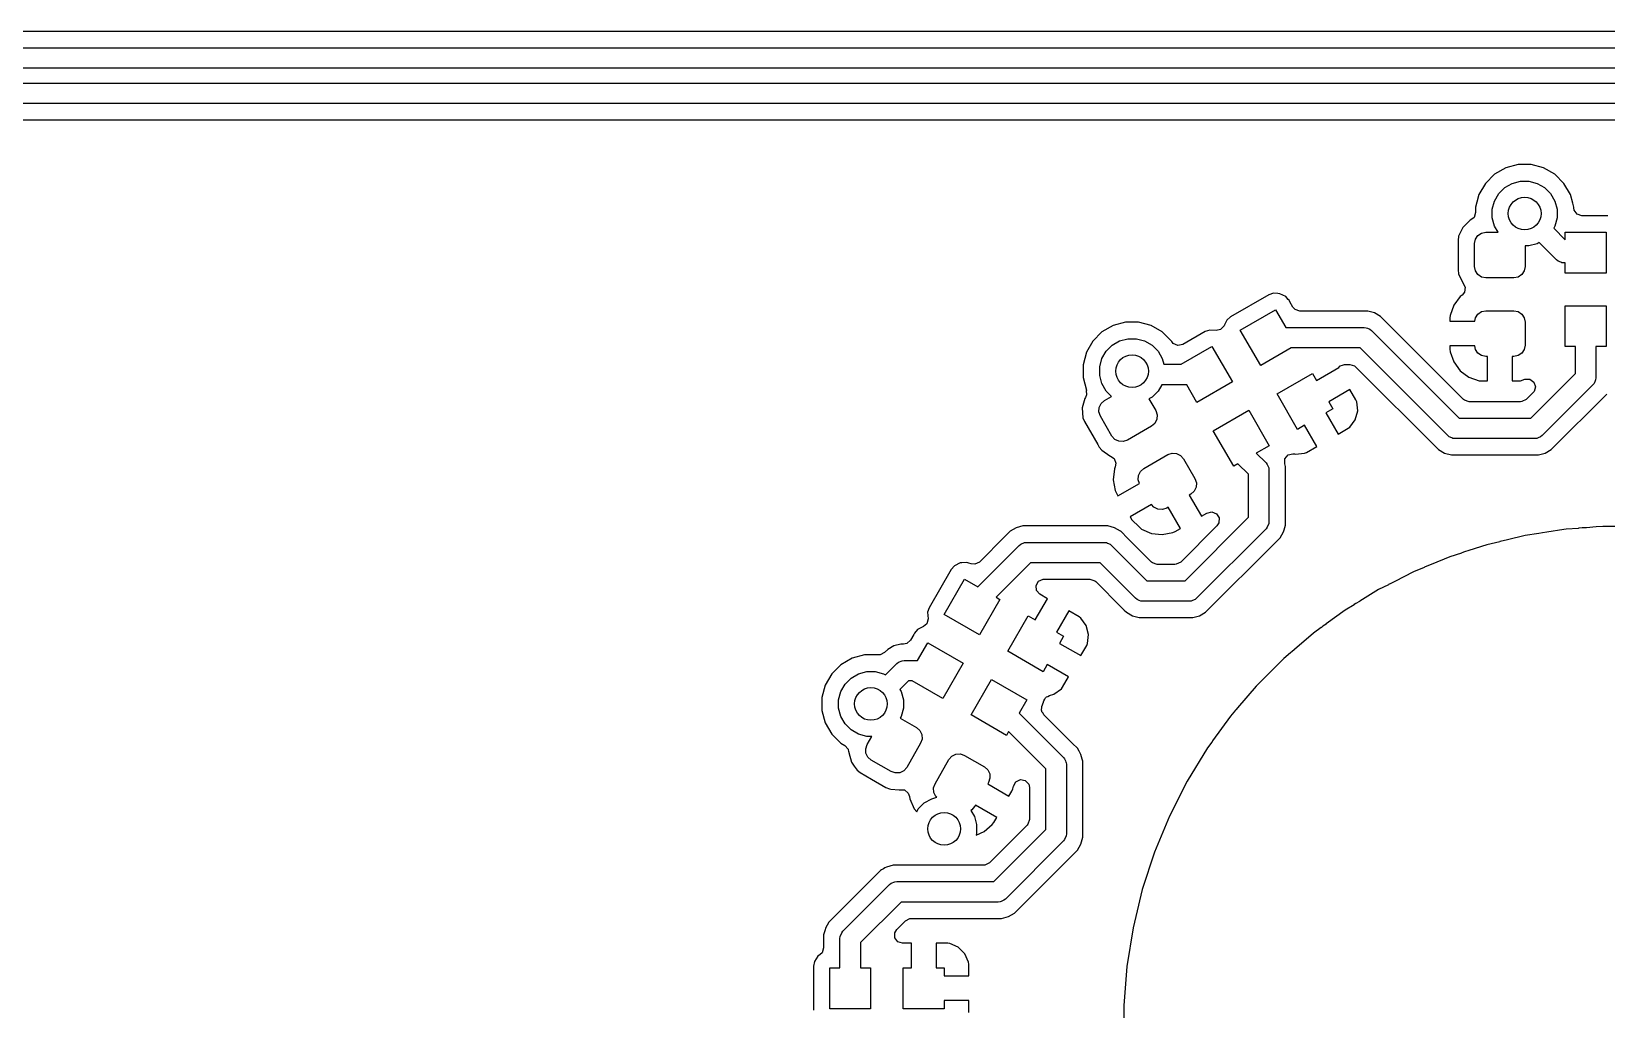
# Model space of a CAD drawing. Extents: x 0.79 to 7.64, y -5.35 to -0.98.
# Drawn here: x 6.399 to 7.158, y -2.827 to -2.356 of the extents above; entities that cross this region are included whole.
import ezdxf

# ---------------------------------------------------------------- set-up
doc = ezdxf.new("R2010")
doc.units = 0
doc.header["$MEASUREMENT"] = 0
doc.layers.add('BLACK', color=7, linetype='CONTINUOUS')

msp = doc.modelspace()

# ---------------------------------------------------------------- linework, layer by layer
at = {"layer": 'BLACK', "linetype": 'CONTINUOUS'}
for p, q in [((7.34696, -2.35608), (6.17419, -2.35608)), ((6.1624, -2.36398), (7.34528, -2.36398)), ((7.34324, -2.37382), (6.15748, -2.37382)), ((5.10513, -2.38091), (7.19685, -2.38091)), ((7.19481, -2.39075), (5.10717, -2.39075)), ((5.11206, -2.39864), (7.18993, -2.39864)), ((7.11515, -2.42013), (7.10914, -2.42174)), ((7.12137, -2.42013), (7.11515, -2.42013)), ((7.12739, -2.42174), (7.12137, -2.42013)), ((7.10375, -2.42485), (7.09934, -2.42926)), ((7.10914, -2.42174), (7.10375, -2.42485)), ((7.11224, -2.42922), (7.11621, -2.42816)), ((7.11621, -2.42816), (7.12032, -2.42816)), ((7.12032, -2.42816), (7.12429, -2.42922)), ((7.13278, -2.42485), (7.12739, -2.42174)), ((7.13718, -2.42926), (7.13278, -2.42485)), ((7.09623, -2.43465), (7.09526, -2.43826)), ((7.09934, -2.42926), (7.09623, -2.43465)), ((7.10371, -2.43775), (7.10577, -2.43418)), ((7.10577, -2.43418), (7.10867, -2.43128)), ((7.10867, -2.43128), (7.11224, -2.42922)), ((7.12429, -2.42922), (7.12785, -2.43128)), ((7.12785, -2.43128), (7.13076, -2.43418)), ((7.13076, -2.43418), (7.13281, -2.43775)), ((7.14029, -2.43465), (7.13718, -2.42926)), ((7.14141, -2.43882), (7.14029, -2.43465)), ((7.09462, -2.44332), (7.09388, -2.44561)), ((7.09526, -2.43826), (7.09462, -2.44066)), ((7.09462, -2.44066), (7.09462, -2.44332)), ((7.10265, -2.44172), (7.10371, -2.43775)), ((7.10265, -2.44583), (7.10265, -2.44172)), ((7.13281, -2.43775), (7.13388, -2.44172)), ((7.13388, -2.44172), (7.13388, -2.44583)), ((7.1419, -2.44066), (7.14141, -2.43882)), ((7.1419, -2.44096), (7.1419, -2.44066)), ((7.14209, -2.44217), (7.1419, -2.44096)), ((7.14351, -2.44412), (7.14209, -2.44217)), ((7.08846, -2.45046), (7.08646, -2.45474)), ((7.0918, -2.44712), (7.08846, -2.45046)), ((7.09237, -2.44685), (7.0918, -2.44712)), ((7.09388, -2.44561), (7.09237, -2.44685)), ((7.10371, -2.4498), (7.10265, -2.44583)), ((7.10542, -2.45276), (7.10371, -2.4498)), ((7.13281, -2.4498), (7.13224, -2.45079)), ((7.13224, -2.45079), (7.1378, -2.45635)), ((7.13388, -2.44583), (7.13281, -2.4498)), ((7.1458, -2.44486), (7.14351, -2.44412)), ((7.15826, -2.44486), (7.1458, -2.44486)), ((7.08646, -2.45474), (7.0862, -2.4567)), ((7.0862, -2.4567), (7.0862, -2.47086)), ((7.08646, -2.45474), (7.08646, -2.45474)), ((7.09409, -2.45827), (7.09451, -2.45616)), ((7.09409, -2.46929), (7.09409, -2.45827)), ((7.09451, -2.45616), (7.09571, -2.45437)), ((7.09571, -2.45437), (7.0975, -2.45318)), ((7.0975, -2.45318), (7.09961, -2.45276)), ((7.09961, -2.45276), (7.10542, -2.45276)), ((7.12429, -2.45832), (7.12032, -2.45938)), ((7.12528, -2.45775), (7.12429, -2.45832)), ((7.13361, -2.46608), (7.12528, -2.45775)), ((7.1378, -2.45635), (7.1378, -2.45276)), ((7.1378, -2.45276), (7.15748, -2.45276)), ((7.15748, -2.45276), (7.15748, -2.47244)), ((7.12032, -2.45938), (7.1185, -2.45938)), ((7.1185, -2.45938), (7.1185, -2.46929)), ((7.13435, -2.46669), (7.13361, -2.46608)), ((7.0862, -2.47086), (7.0862, -2.47086)), ((7.0862, -2.47086), (7.08646, -2.47281)), ((7.08646, -2.47281), (7.08646, -2.47281)), ((7.08646, -2.47281), (7.08846, -2.4771)), ((7.09451, -2.4714), (7.09409, -2.46929)), ((7.09571, -2.47319), (7.09451, -2.4714)), ((7.0975, -2.47438), (7.09571, -2.47319)), ((7.11689, -2.47319), (7.1151, -2.47438)), ((7.11808, -2.4714), (7.11689, -2.47319)), ((7.1185, -2.46929), (7.11808, -2.4714)), ((7.13561, -2.46721), (7.13435, -2.46669)), ((7.13435, -2.46669), (7.13435, -2.46669)), ((7.13613, -2.46743), (7.13561, -2.46721)), ((7.13709, -2.46752), (7.13613, -2.46743)), ((7.13613, -2.46743), (7.13613, -2.46743)), ((7.1378, -2.46752), (7.13709, -2.46752)), ((7.1378, -2.47244), (7.1378, -2.46752)), ((7.15748, -2.47244), (7.1378, -2.47244)), ((7.08846, -2.4771), (7.08846, -2.4771)), ((7.08846, -2.4771), (7.08846, -2.4771)), ((7.08846, -2.4771), (7.08851, -2.47716)), ((7.08851, -2.47716), (7.08856, -2.47724)), ((7.08856, -2.47724), (7.08865, -2.47738)), ((7.08865, -2.47738), (7.08863, -2.47739)), ((7.08863, -2.47739), (7.08961, -2.4793)), ((7.08961, -2.4793), (7.08923, -2.48168)), ((7.09961, -2.4748), (7.0975, -2.47438)), ((7.11299, -2.4748), (7.09961, -2.4748)), ((7.1151, -2.47438), (7.11299, -2.4748)), ((6.995, -2.48291), (6.97661, -2.49354)), ((6.99723, -2.48216), (6.995, -2.48291)), ((6.99931, -2.4823), (6.99723, -2.48216)), ((6.99723, -2.48216), (6.99723, -2.48216)), ((7.00036, -2.48237), (6.99931, -2.4823)), ((7.00318, -2.48375), (7.00036, -2.48237)), ((7.00436, -2.48511), (7.00318, -2.48375)), ((7.00472, -2.48552), (7.00436, -2.48511)), ((7.00519, -2.48632), (7.00472, -2.48552)), ((7.00663, -2.48882), (7.00519, -2.48632)), ((7.00771, -2.49003), (7.00663, -2.48882)), ((7.08412, -2.48788), (7.08239, -2.49281)), ((7.08722, -2.48368), (7.08412, -2.48788)), ((7.08807, -2.48305), (7.08722, -2.48368)), ((7.08722, -2.48368), (7.08722, -2.48368)), ((7.08923, -2.48168), (7.08807, -2.48305)), ((7.1378, -2.50787), (7.1378, -2.48819)), ((7.1378, -2.48819), (7.15748, -2.48819)), ((7.15748, -2.48819), (7.15748, -2.50787)), ((6.92602, -2.49604), (6.92001, -2.49765)), ((6.93225, -2.49604), (6.92602, -2.49604)), ((6.93826, -2.49765), (6.93225, -2.49604)), ((6.97484, -2.49508), (6.97368, -2.49743)), ((6.97661, -2.49354), (6.97484, -2.49508)), ((6.98123, -2.49998), (6.99828, -2.49014)), ((6.99828, -2.49014), (7.0032, -2.49866)), ((7.01001, -2.49077), (7.00771, -2.49003)), ((7.04267, -2.49077), (7.01001, -2.49077)), ((7.04467, -2.4913), (7.04267, -2.49077)), ((7.04267, -2.49077), (7.04267, -2.49077)), ((7.04593, -2.49164), (7.04467, -2.4913)), ((7.04885, -2.49333), (7.04593, -2.49164)), ((7.04593, -2.49164), (7.04593, -2.49164)), ((7.04885, -2.49333), (7.04885, -2.49333)), ((7.06301, -2.50748), (7.04886, -2.49333)), ((7.04886, -2.49333), (7.04885, -2.49333)), ((7.08239, -2.49281), (7.08228, -2.49398)), ((7.08228, -2.49398), (7.08228, -2.49567)), ((7.08228, -2.49567), (7.08228, -2.49567)), ((7.08228, -2.49567), (7.09417, -2.49567)), ((7.09417, -2.49567), (7.09451, -2.49395)), ((7.09451, -2.49395), (7.09571, -2.49217)), ((7.09571, -2.49217), (7.0975, -2.49097)), ((7.0975, -2.49097), (7.09961, -2.49055)), ((7.09961, -2.49055), (7.11299, -2.49055)), ((7.11299, -2.49055), (7.1151, -2.49097)), ((7.1151, -2.49097), (7.11689, -2.49217)), ((7.11689, -2.49217), (7.11808, -2.49395)), ((7.11808, -2.49395), (7.1185, -2.49606)), ((7.1185, -2.49606), (7.1185, -2.50709)), ((6.91462, -2.50077), (6.91022, -2.50517)), ((6.92001, -2.49765), (6.91462, -2.50077)), ((6.92311, -2.50514), (6.92708, -2.50407)), ((6.92708, -2.50407), (6.93119, -2.50407)), ((6.93119, -2.50407), (6.93516, -2.50514)), ((6.94365, -2.50077), (6.93826, -2.49765)), ((6.94805, -2.50517), (6.94365, -2.50077)), ((6.96432, -2.50063), (6.95353, -2.50686)), ((6.96654, -2.49988), (6.96432, -2.50063)), ((6.96969, -2.50008), (6.96654, -2.49988)), ((6.96654, -2.49988), (6.96654, -2.49988)), ((6.97176, -2.49964), (6.96969, -2.50008)), ((6.97345, -2.49792), (6.97176, -2.49964)), ((6.97368, -2.49743), (6.97345, -2.49792)), ((6.99107, -2.51703), (6.98123, -2.49998)), ((7.0032, -2.49866), (7.04099, -2.49866)), ((7.04099, -2.49866), (7.04195, -2.49876)), ((7.04195, -2.49876), (7.04195, -2.49876)), ((7.04195, -2.49876), (7.04247, -2.49897)), ((7.04247, -2.49897), (7.04372, -2.49949)), ((7.04372, -2.49949), (7.04372, -2.49949)), ((7.04372, -2.49949), (7.04447, -2.50011)), ((7.04447, -2.50011), (7.08668, -2.54232)), ((6.9071, -2.51056), (6.90549, -2.51657)), ((6.91022, -2.50517), (6.9071, -2.51056)), ((6.91458, -2.51366), (6.91664, -2.5101)), ((6.91664, -2.5101), (6.91955, -2.50719)), ((6.91955, -2.50719), (6.92311, -2.50514)), ((6.93516, -2.50514), (6.93872, -2.50719)), ((6.93872, -2.50719), (6.94163, -2.5101)), ((6.94163, -2.5101), (6.94368, -2.51366)), ((6.9482, -2.50543), (6.94805, -2.50517)), ((6.94897, -2.50638), (6.9482, -2.50543)), ((6.95117, -2.50736), (6.94897, -2.50638)), ((6.95353, -2.50686), (6.95117, -2.50736)), ((6.95283, -2.51638), (6.96759, -2.50786)), ((6.96759, -2.50786), (6.97743, -2.5249)), ((7.00583, -2.50851), (6.99107, -2.51703)), ((7.03895, -2.50851), (7.00583, -2.50851)), ((7.08117, -2.55072), (7.03895, -2.50851)), ((7.07661, -2.52108), (7.06301, -2.50748)), ((7.09417, -2.50748), (7.08228, -2.50748)), ((7.08228, -2.50748), (7.08228, -2.50748)), ((7.08228, -2.50748), (7.08228, -2.50917)), ((7.08228, -2.50917), (7.08239, -2.51034)), ((7.08239, -2.51034), (7.08239, -2.51034)), ((7.08239, -2.51034), (7.08412, -2.51527)), ((7.09451, -2.5092), (7.09417, -2.50748)), ((7.09571, -2.51098), (7.09451, -2.5092)), ((7.0975, -2.51218), (7.09571, -2.51098)), ((7.11689, -2.51098), (7.1151, -2.51218)), ((7.11808, -2.5092), (7.11689, -2.51098)), ((7.1185, -2.50709), (7.11808, -2.5092)), ((7.14272, -2.50787), (7.1378, -2.50787)), ((7.14272, -2.5208), (7.14272, -2.50787)), ((7.15748, -2.50787), (7.15256, -2.50787)), ((7.15256, -2.50787), (7.15256, -2.52283)), ((6.90549, -2.51657), (6.90549, -2.5228)), ((6.91352, -2.51763), (6.91458, -2.51366)), ((6.91352, -2.52174), (6.91352, -2.51763)), ((6.94368, -2.51366), (6.94441, -2.51638)), ((6.94441, -2.51638), (6.95283, -2.51638)), ((7.01796, -2.52424), (7.02878, -2.51799)), ((7.02878, -2.51799), (7.02925, -2.51727)), ((7.02925, -2.51727), (7.02934, -2.51723)), ((7.02934, -2.51723), (7.02941, -2.51714)), ((7.02941, -2.51714), (7.03046, -2.5168)), ((7.03046, -2.5168), (7.03149, -2.51641)), ((7.03149, -2.51641), (7.0317, -2.5164)), ((7.0317, -2.5164), (7.03406, -2.5164)), ((7.03406, -2.5164), (7.03635, -2.51714)), ((7.03635, -2.51714), (7.03682, -2.51754)), ((7.03682, -2.51754), (7.07678, -2.5575)), ((7.08412, -2.51527), (7.08722, -2.51947)), ((7.09961, -2.5126), (7.0975, -2.51218)), ((7.10039, -2.5126), (7.09961, -2.5126)), ((7.10039, -2.52441), (7.10039, -2.5126)), ((7.11299, -2.5126), (7.1122, -2.5126)), ((7.1122, -2.5126), (7.1122, -2.52441)), ((7.1151, -2.51218), (7.11299, -2.5126)), ((6.90549, -2.5228), (6.9071, -2.52881)), ((6.91458, -2.52571), (6.91352, -2.52174)), ((6.91664, -2.52927), (6.91458, -2.52571)), ((6.94339, -2.52622), (6.94163, -2.52927)), ((6.95546, -2.52622), (6.94339, -2.52622)), ((6.96039, -2.53475), (6.95546, -2.52622)), ((6.97743, -2.5249), (6.96039, -2.53475)), ((6.99895, -2.53067), (7.01599, -2.52083)), ((7.01599, -2.52083), (7.01796, -2.52424)), ((7.08881, -2.53329), (7.07661, -2.52108)), ((7.08722, -2.51947), (7.08722, -2.51947)), ((7.08722, -2.51947), (7.09142, -2.52257)), ((7.09142, -2.52257), (7.09635, -2.5243)), ((7.09635, -2.5243), (7.09752, -2.52441)), ((7.09752, -2.52441), (7.10039, -2.52441)), ((7.10039, -2.52441), (7.10039, -2.52441)), ((7.1122, -2.52441), (7.1122, -2.52441)), ((7.1122, -2.52441), (7.11508, -2.52441)), ((7.11508, -2.52441), (7.11625, -2.5243)), ((7.11625, -2.5243), (7.11828, -2.52359)), ((7.11625, -2.5243), (7.11625, -2.5243)), ((7.11828, -2.52359), (7.12069, -2.52353)), ((7.12069, -2.52353), (7.12267, -2.52491)), ((7.12119, -2.54232), (7.14272, -2.5208)), ((7.12267, -2.52491), (7.12347, -2.52718)), ((7.15112, -2.52631), (7.12671, -2.55072)), ((7.15173, -2.52557), (7.15112, -2.52631)), ((7.15221, -2.52441), (7.15173, -2.52557)), ((7.15173, -2.52557), (7.15173, -2.52557)), ((7.15246, -2.52379), (7.15221, -2.52441)), ((7.15256, -2.52283), (7.15246, -2.52379)), ((7.15246, -2.52379), (7.15246, -2.52379)), ((6.90628, -2.53286), (6.90505, -2.53743)), ((6.90662, -2.53236), (6.90628, -2.53286)), ((6.90628, -2.53286), (6.90628, -2.53286)), ((6.90722, -2.53104), (6.90662, -2.53236)), ((6.90717, -2.52906), (6.90707, -2.52908)), ((6.90707, -2.52908), (6.90722, -2.53104)), ((6.9071, -2.52881), (6.9071, -2.52881)), ((6.9071, -2.52881), (6.90717, -2.52906)), ((6.91424, -2.53526), (6.91586, -2.53384)), ((6.91586, -2.53384), (6.91925, -2.53188)), ((6.91925, -2.53188), (6.91664, -2.52927)), ((6.93872, -2.53218), (6.93722, -2.53305)), ((6.93722, -2.53305), (6.94049, -2.53871)), ((6.94163, -2.52927), (6.93872, -2.53218)), ((7.00879, -2.54772), (6.99895, -2.53067)), ((7.0341, -2.52856), (7.02387, -2.53446)), ((7.02387, -2.53446), (7.02584, -2.53787)), ((7.03695, -2.53349), (7.0341, -2.52856)), ((7.03734, -2.53441), (7.03695, -2.53349)), ((7.03782, -2.5388), (7.03734, -2.53441)), ((7.03734, -2.53441), (7.03734, -2.53441)), ((7.08928, -2.53368), (7.08881, -2.53329)), ((7.09157, -2.53443), (7.08928, -2.53368)), ((7.11631, -2.53443), (7.09157, -2.53443)), ((7.11692, -2.53438), (7.11631, -2.53443)), ((7.11906, -2.53329), (7.11692, -2.53438)), ((7.12233, -2.53002), (7.11906, -2.53329)), ((7.12277, -2.52949), (7.12233, -2.53002)), ((7.12347, -2.52718), (7.12277, -2.52949)), ((7.1311, -2.5575), (7.15789, -2.5307)), ((6.90505, -2.53743), (6.90546, -2.54214)), ((6.91315, -2.53933), (6.91329, -2.53719)), ((6.91384, -2.54137), (6.91315, -2.53933)), ((6.91329, -2.53719), (6.91424, -2.53526)), ((6.91935, -2.55092), (6.91384, -2.54137)), ((6.94049, -2.53871), (6.94118, -2.54075)), ((6.94118, -2.54075), (6.94104, -2.54289)), ((6.96826, -2.54838), (6.98531, -2.53854)), ((6.98531, -2.53854), (6.99515, -2.55559)), ((7.02584, -2.53787), (7.02243, -2.53984)), ((7.02243, -2.53984), (7.02833, -2.55007)), ((7.03667, -2.54306), (7.03782, -2.5388)), ((7.03782, -2.5388), (7.03782, -2.5388)), ((6.90546, -2.54214), (6.90546, -2.54214)), ((6.90546, -2.54214), (6.90622, -2.54396)), ((6.90622, -2.54396), (6.90622, -2.54396)), ((6.90622, -2.54396), (6.91259, -2.55499)), ((6.93847, -2.54624), (6.92688, -2.55293)), ((6.94009, -2.54482), (6.93847, -2.54624)), ((6.94104, -2.54289), (6.94009, -2.54482)), ((6.9781, -2.56543), (6.96826, -2.54838)), ((7.0122, -2.54575), (7.00879, -2.54772)), ((7.0181, -2.55598), (7.0122, -2.54575)), ((7.02833, -2.55007), (7.03327, -2.54722)), ((7.03327, -2.54722), (7.03407, -2.54663)), ((7.03407, -2.54663), (7.03667, -2.54306)), ((7.03667, -2.54306), (7.03667, -2.54306)), ((7.08668, -2.54232), (7.12119, -2.54232)), ((6.91259, -2.55499), (6.9133, -2.55622)), ((6.9133, -2.55622), (6.9145, -2.55779)), ((6.92077, -2.55253), (6.91935, -2.55092)), ((6.9227, -2.55348), (6.92077, -2.55253)), ((6.92484, -2.55363), (6.9227, -2.55348)), ((6.92688, -2.55293), (6.92484, -2.55363)), ((6.99515, -2.55559), (6.98896, -2.55916)), ((7.01317, -2.55883), (7.0181, -2.55598)), ((7.08191, -2.55134), (7.08117, -2.55072)), ((7.08315, -2.55185), (7.08191, -2.55134)), ((7.08191, -2.55134), (7.08191, -2.55134)), ((7.08369, -2.55207), (7.08315, -2.55185)), ((7.08465, -2.55217), (7.08369, -2.55207)), ((7.08369, -2.55207), (7.08369, -2.55207)), ((7.12323, -2.55217), (7.08465, -2.55217)), ((7.12419, -2.55207), (7.12323, -2.55217)), ((7.12472, -2.55185), (7.12419, -2.55207)), ((7.12419, -2.55207), (7.12419, -2.55207)), ((7.12596, -2.55134), (7.12472, -2.55185)), ((7.12671, -2.55072), (7.12596, -2.55134)), ((7.12596, -2.55134), (7.12596, -2.55134)), ((6.9145, -2.55779), (6.91837, -2.5605)), ((6.91837, -2.5605), (6.91845, -2.56052)), ((6.91845, -2.56052), (6.91853, -2.56057)), ((6.91853, -2.56057), (6.91868, -2.56064)), ((6.91868, -2.56064), (6.91867, -2.56066)), ((6.91867, -2.56066), (6.92047, -2.56183)), ((6.92047, -2.56183), (6.92133, -2.56408)), ((6.92133, -2.56408), (6.92101, -2.56584)), ((6.93475, -2.56657), (6.94635, -2.55988)), ((6.94635, -2.55988), (6.94838, -2.55919)), ((6.94838, -2.55919), (6.95053, -2.55933)), ((6.95053, -2.55933), (6.95246, -2.56028)), ((6.95246, -2.56028), (6.95388, -2.5619)), ((6.95388, -2.5619), (6.95939, -2.57144)), ((6.98013, -2.56426), (6.9781, -2.56543)), ((6.98524, -2.56936), (6.98013, -2.56426)), ((6.98896, -2.55916), (6.99364, -2.56384)), ((6.99364, -2.56384), (6.99425, -2.56459)), ((6.99425, -2.56459), (6.99425, -2.56459)), ((6.99425, -2.56459), (6.99468, -2.56563)), ((7.00263, -2.56435), (7.00275, -2.56194)), ((7.00297, -2.56564), (7.00263, -2.56435)), ((7.00275, -2.56194), (7.00427, -2.56007)), ((7.00427, -2.56007), (7.0066, -2.55944)), ((7.0066, -2.55944), (7.0074, -2.55957)), ((7.0074, -2.55957), (7.00786, -2.5597)), ((7.00786, -2.5597), (7.01225, -2.55922)), ((7.00786, -2.5597), (7.00786, -2.5597)), ((7.01225, -2.55922), (7.01317, -2.55883)), ((7.01225, -2.55922), (7.01225, -2.55922)), ((7.07678, -2.5575), (7.07678, -2.5575)), ((7.07678, -2.5575), (7.07678, -2.5575)), ((7.07678, -2.5575), (7.07678, -2.5575)), ((7.07678, -2.5575), (7.0797, -2.55919)), ((7.0797, -2.55919), (7.0797, -2.55919)), ((7.0797, -2.55919), (7.0797, -2.55919)), ((7.0797, -2.55919), (7.0797, -2.55919)), ((7.0797, -2.55919), (7.08296, -2.56006)), ((7.08296, -2.56006), (7.08296, -2.56006)), ((7.08296, -2.56006), (7.12492, -2.56006)), ((7.12492, -2.56006), (7.12817, -2.55919)), ((7.12492, -2.56006), (7.12492, -2.56006)), ((7.12817, -2.55919), (7.1311, -2.5575)), ((7.12817, -2.55919), (7.12817, -2.55919)), ((7.12817, -2.55919), (7.12817, -2.55919)), ((7.1311, -2.5575), (7.1311, -2.5575)), ((7.1311, -2.5575), (7.1311, -2.5575)), ((6.92059, -2.56681), (6.92, -2.572)), ((6.92, -2.572), (6.92, -2.572)), ((6.92, -2.572), (6.92098, -2.57713)), ((6.92101, -2.56584), (6.92059, -2.56681)), ((6.92059, -2.56681), (6.92059, -2.56681)), ((6.93205, -2.57207), (6.93219, -2.56992)), ((6.93261, -2.57372), (6.93205, -2.57207)), ((6.93219, -2.56992), (6.93314, -2.56799)), ((6.93314, -2.56799), (6.93475, -2.56657)), ((6.95939, -2.57144), (6.96008, -2.57348)), ((6.98524, -2.59009), (6.98524, -2.56936)), ((6.99468, -2.56563), (6.99495, -2.56629)), ((6.99495, -2.56629), (6.99498, -2.56636)), ((6.99498, -2.56636), (6.99508, -2.56732)), ((6.99508, -2.56732), (6.99508, -2.59213)), ((7.00297, -2.59044), (7.00297, -2.56564)), ((6.92098, -2.57713), (6.92147, -2.5782)), ((6.92147, -2.5782), (6.92231, -2.57967)), ((6.92231, -2.57967), (6.93261, -2.57372)), ((6.95737, -2.57897), (6.95669, -2.57937)), ((6.95669, -2.57937), (6.96259, -2.5896)), ((6.95899, -2.57755), (6.95737, -2.57897)), ((6.95994, -2.57563), (6.95899, -2.57755)), ((6.96008, -2.57348), (6.95994, -2.57563)), ((6.93851, -2.58395), (6.92822, -2.58989)), ((6.93967, -2.58527), (6.93851, -2.58395)), ((6.9416, -2.58622), (6.93967, -2.58527)), ((6.94374, -2.58636), (6.9416, -2.58622)), ((6.94578, -2.58567), (6.94374, -2.58636)), ((6.94646, -2.58527), (6.94578, -2.58567)), ((6.95237, -2.5955), (6.94646, -2.58527)), ((6.96516, -2.58811), (6.96747, -2.58751)), ((6.96747, -2.58751), (6.96972, -2.58839)), ((6.87326, -2.59515), (6.87186, -2.59595)), ((6.87652, -2.59427), (6.87326, -2.59515)), ((6.87326, -2.59515), (6.87326, -2.59515)), ((6.87989, -2.59427), (6.87652, -2.59427)), ((6.87652, -2.59427), (6.87652, -2.59427)), ((6.88013, -2.59427), (6.87989, -2.59427)), ((6.91744, -2.59427), (6.88013, -2.59427)), ((6.88013, -2.59427), (6.88013, -2.59427)), ((6.91896, -2.59468), (6.91744, -2.59427)), ((6.91744, -2.59427), (6.91744, -2.59427)), ((6.92069, -2.59515), (6.91896, -2.59468)), ((6.92349, -2.59676), (6.92069, -2.59515)), ((6.92069, -2.59515), (6.92069, -2.59515)), ((6.92822, -2.58989), (6.92899, -2.59123)), ((6.92899, -2.59123), (6.93249, -2.59468)), ((6.93249, -2.59468), (6.9337, -2.59573)), ((6.97, -2.59416), (6.95253, -2.61163)), ((6.95465, -2.62067), (6.98524, -2.59009)), ((6.96259, -2.5896), (6.96508, -2.58816)), ((6.96259, -2.5896), (6.96259, -2.5896)), ((6.96508, -2.58816), (6.96514, -2.58812)), ((6.96514, -2.58812), (6.96515, -2.58812)), ((6.96515, -2.58812), (6.96516, -2.58811)), ((6.96516, -2.58811), (6.96516, -2.58811)), ((6.96972, -2.58839), (6.97102, -2.59041)), ((6.97088, -2.59282), (6.97, -2.59416)), ((6.97102, -2.59041), (6.97088, -2.59282)), ((6.99425, -2.59486), (6.99364, -2.59561)), ((6.99498, -2.59309), (6.99425, -2.59486)), ((6.99508, -2.59213), (6.99498, -2.59309)), ((6.99498, -2.59309), (6.99498, -2.59309)), ((7.00234, -2.59617), (7.00297, -2.59381)), ((7.00297, -2.59381), (7.00297, -2.59044)), ((7.00297, -2.59044), (7.00297, -2.59044)), ((7.14602, -2.59517), (7.14421, -2.59539)), ((7.14804, -2.59509), (7.14602, -2.59517)), ((7.14812, -2.59508), (7.14804, -2.59509)), ((7.15276, -2.59472), (7.14812, -2.59508)), ((7.15592, -2.59447), (7.15276, -2.59472)), ((7.16342, -2.59447), (7.15592, -2.59447)), ((6.86795, -2.59922), (6.85554, -2.61162)), ((6.87033, -2.59683), (6.86795, -2.59922)), ((6.86795, -2.59922), (6.86795, -2.59922)), ((6.86795, -2.59922), (6.86795, -2.59922)), ((6.86795, -2.59922), (6.86795, -2.59922)), ((6.87186, -2.59595), (6.87033, -2.59683)), ((6.87547, -2.60299), (6.87724, -2.60226)), ((6.87724, -2.60226), (6.8782, -2.60217)), ((6.87724, -2.60226), (6.87724, -2.60226)), ((6.8782, -2.60217), (6.91575, -2.60217)), ((6.91575, -2.60217), (6.91671, -2.60226)), ((6.91671, -2.60226), (6.91671, -2.60226)), ((6.91671, -2.60226), (6.91723, -2.60248)), ((6.91723, -2.60248), (6.91848, -2.60299)), ((6.92362, -2.59683), (6.92349, -2.59676)), ((6.92349, -2.59676), (6.92349, -2.59676)), ((6.9271, -2.60032), (6.92362, -2.59683)), ((6.93842, -2.61163), (6.9271, -2.60032)), ((6.9337, -2.59573), (6.9337, -2.59573)), ((6.9337, -2.59573), (6.93849, -2.59781)), ((6.93849, -2.59781), (6.94368, -2.5984)), ((6.94368, -2.5984), (6.94881, -2.59743)), ((6.94368, -2.5984), (6.94368, -2.5984)), ((6.94881, -2.59743), (6.94988, -2.59694)), ((6.94881, -2.59743), (6.94881, -2.59743)), ((6.94988, -2.59694), (6.95237, -2.5955)), ((6.94988, -2.59694), (6.94988, -2.59694)), ((6.95237, -2.5955), (6.95237, -2.5955)), ((6.99364, -2.59561), (6.96017, -2.62907)), ((6.96456, -2.63585), (6.99803, -2.60238)), ((6.99803, -2.60238), (7.00041, -2.59999)), ((6.99803, -2.60238), (6.99803, -2.60238)), ((7.00041, -2.59999), (7.0021, -2.59707)), ((7.0021, -2.59707), (7.00234, -2.59617)), ((7.10625, -2.60183), (7.10011, -2.60331)), ((7.10634, -2.60181), (7.10625, -2.60183)), ((7.10625, -2.60183), (7.10625, -2.60183)), ((7.10786, -2.60137), (7.10634, -2.60181)), ((7.10996, -2.60094), (7.10786, -2.60137)), ((7.11002, -2.60093), (7.10996, -2.60094)), ((7.11846, -2.5989), (7.11002, -2.60093)), ((7.11002, -2.60093), (7.11002, -2.60093)), ((7.12505, -2.59786), (7.11846, -2.5989)), ((7.11846, -2.5989), (7.11846, -2.5989)), ((7.12514, -2.59784), (7.12505, -2.59786)), ((7.12505, -2.59786), (7.12505, -2.59786)), ((7.12505, -2.59786), (7.12505, -2.59786)), ((7.12681, -2.5975), (7.12514, -2.59784)), ((7.12889, -2.59725), (7.12681, -2.5975)), ((7.12896, -2.59724), (7.12889, -2.59725)), ((7.1371, -2.59595), (7.12896, -2.59724)), ((7.12896, -2.59724), (7.12896, -2.59724)), ((7.13822, -2.59586), (7.1371, -2.59595)), ((7.1371, -2.59595), (7.1371, -2.59595)), ((7.1371, -2.59595), (7.1371, -2.59595)), ((7.14413, -2.5954), (7.13822, -2.59586)), ((7.14421, -2.59539), (7.14413, -2.5954)), ((7.14413, -2.5954), (7.14413, -2.5954)), ((6.8548, -2.62353), (6.87472, -2.60361)), ((6.87472, -2.60361), (6.87547, -2.60299)), ((6.91848, -2.60299), (6.91848, -2.60299)), ((6.91848, -2.60299), (6.91923, -2.60361)), ((6.91923, -2.60361), (6.93629, -2.62067)), ((7.08216, -2.60914), (7.07327, -2.61282)), ((7.08783, -2.6073), (7.08216, -2.60914)), ((7.08792, -2.60727), (7.08783, -2.6073)), ((7.08927, -2.60676), (7.08792, -2.60727)), ((7.09136, -2.60615), (7.08927, -2.60676)), ((7.09142, -2.60613), (7.09136, -2.60615)), ((7.10011, -2.60331), (7.09142, -2.60613)), ((7.09142, -2.60613), (7.09142, -2.60613)), ((7.10011, -2.60331), (7.10011, -2.60331)), ((6.84196, -2.61521), (6.83134, -2.63361)), ((6.84351, -2.61345), (6.84196, -2.61521)), ((6.84632, -2.61206), (6.84351, -2.61345)), ((6.84711, -2.61201), (6.84632, -2.61206)), ((6.84632, -2.61206), (6.84632, -2.61206)), ((6.84946, -2.61185), (6.84711, -2.61201)), ((6.85051, -2.61221), (6.84946, -2.61185)), ((6.84946, -2.61185), (6.84946, -2.61185)), ((6.84946, -2.61185), (6.84946, -2.61185)), ((6.85153, -2.61256), (6.85051, -2.61221)), ((6.8534, -2.61272), (6.85153, -2.61256)), ((6.85554, -2.61162), (6.8534, -2.61272)), ((6.88024, -2.61201), (6.86363, -2.62862)), ((6.91371, -2.61201), (6.88024, -2.61201)), ((6.93077, -2.62907), (6.91371, -2.61201)), ((6.93888, -2.61203), (6.93842, -2.61163)), ((6.94117, -2.61278), (6.93888, -2.61203)), ((6.94977, -2.61278), (6.94117, -2.61278)), ((6.95038, -2.61273), (6.94977, -2.61278)), ((6.95253, -2.61163), (6.95038, -2.61273)), ((7.06472, -2.61636), (7.05568, -2.62097)), ((7.06991, -2.61421), (7.06472, -2.61636)), ((7.07001, -2.61417), (7.06991, -2.61421)), ((7.06991, -2.61421), (7.06991, -2.61421)), ((7.07118, -2.61362), (7.07001, -2.61417)), ((7.07321, -2.61285), (7.07118, -2.61362)), ((7.07327, -2.61282), (7.07321, -2.61285)), ((7.07327, -2.61282), (7.07327, -2.61282)), ((6.83857, -2.63688), (6.84841, -2.61983)), ((6.84841, -2.61983), (6.8548, -2.62353)), ((6.88288, -2.62299), (6.88408, -2.6209)), ((6.88313, -2.62538), (6.88288, -2.62299)), ((6.88474, -2.62717), (6.88313, -2.62538)), ((6.88408, -2.6209), (6.88629, -2.61992)), ((6.88629, -2.61992), (6.88669, -2.6199)), ((6.88669, -2.6199), (6.90883, -2.6199)), ((6.90883, -2.6199), (6.91112, -2.62065)), ((6.91112, -2.62065), (6.91158, -2.62104)), ((6.91158, -2.62104), (6.924, -2.63346)), ((6.93629, -2.62067), (6.95465, -2.62067)), ((7.04791, -2.62493), (7.03877, -2.63053)), ((7.05261, -2.62253), (7.04791, -2.62493)), ((7.05271, -2.62249), (7.05261, -2.62253)), ((7.05261, -2.62253), (7.05261, -2.62253)), ((7.0537, -2.62191), (7.05271, -2.62249)), ((7.05563, -2.62099), (7.0537, -2.62191)), ((7.05568, -2.62097), (7.05563, -2.62099)), ((7.05568, -2.62097), (7.05568, -2.62097)), ((6.86546, -2.62968), (6.85561, -2.64672)), ((6.86363, -2.62862), (6.86546, -2.62968)), ((6.8825, -2.63952), (6.88841, -2.62929)), ((6.88841, -2.62929), (6.88474, -2.62717)), ((6.93152, -2.62968), (6.93077, -2.62907)), ((6.93256, -2.63011), (6.93152, -2.62968)), ((6.93152, -2.62968), (6.93152, -2.62968)), ((6.93329, -2.63042), (6.93256, -2.63011)), ((6.93425, -2.63051), (6.93329, -2.63042)), ((6.93329, -2.63042), (6.93329, -2.63042)), ((6.95669, -2.63051), (6.93425, -2.63051)), ((6.95765, -2.63042), (6.95669, -2.63051)), ((6.95817, -2.6302), (6.95765, -2.63042)), ((6.95765, -2.63042), (6.95765, -2.63042)), ((6.95943, -2.62968), (6.95817, -2.6302)), ((6.96017, -2.62907), (6.95943, -2.62968)), ((6.95943, -2.62968), (6.95943, -2.62968)), ((7.03604, -2.6322), (7.03182, -2.63479)), ((7.03613, -2.63215), (7.03604, -2.6322)), ((7.03604, -2.6322), (7.03604, -2.6322)), ((7.03695, -2.63158), (7.03613, -2.63215)), ((7.03873, -2.63056), (7.03695, -2.63158)), ((7.03877, -2.63053), (7.03873, -2.63056)), ((7.03877, -2.63053), (7.03877, -2.63053)), ((6.83079, -2.63899), (6.8302, -2.64132)), ((6.83134, -2.63361), (6.83059, -2.63583)), ((6.83059, -2.63583), (6.83059, -2.63583)), ((6.83059, -2.63583), (6.83079, -2.63899)), ((6.85561, -2.64672), (6.83857, -2.63688)), ((6.86925, -2.6546), (6.87909, -2.63755)), ((6.87909, -2.63755), (6.8825, -2.63952)), ((6.89864, -2.6352), (6.89273, -2.64542)), ((6.90357, -2.63805), (6.89864, -2.6352)), ((6.89864, -2.6352), (6.89864, -2.6352)), ((6.90437, -2.63864), (6.90357, -2.63805)), ((6.90357, -2.63805), (6.90357, -2.63805)), ((6.90698, -2.6422), (6.90437, -2.63864)), ((6.90437, -2.63864), (6.90437, -2.63864)), ((6.924, -2.63346), (6.924, -2.63346)), ((6.924, -2.63346), (6.92533, -2.63479)), ((6.92533, -2.63479), (6.92638, -2.63585)), ((6.92638, -2.63585), (6.92931, -2.63753)), ((6.92931, -2.63753), (6.93256, -2.63841)), ((6.93256, -2.63841), (6.93256, -2.63841)), ((6.93256, -2.63841), (6.95838, -2.63841)), ((6.95838, -2.63841), (6.96164, -2.63753)), ((6.95838, -2.63841), (6.95838, -2.63841)), ((6.96164, -2.63753), (6.96456, -2.63585)), ((6.96164, -2.63753), (6.96164, -2.63753)), ((6.96164, -2.63753), (6.96164, -2.63753)), ((6.96456, -2.63585), (6.96456, -2.63585)), ((6.96456, -2.63585), (6.96456, -2.63585)), ((7.03182, -2.63479), (7.02265, -2.64145)), ((6.82392, -2.64647), (6.82234, -2.6492)), ((6.82424, -2.6459), (6.82392, -2.64647)), ((6.82579, -2.64413), (6.82424, -2.6459)), ((6.82863, -2.64274), (6.82579, -2.64413)), ((6.8302, -2.64132), (6.82863, -2.64274)), ((6.89273, -2.64542), (6.89614, -2.64739)), ((6.89614, -2.64739), (6.89417, -2.6508)), ((6.90812, -2.64647), (6.90698, -2.6422)), ((6.90765, -2.65086), (6.90812, -2.64647)), ((6.90812, -2.64647), (6.90812, -2.64647)), ((7.01655, -2.64589), (7.00741, -2.65369)), ((7.02029, -2.64316), (7.01655, -2.64588)), ((7.01655, -2.64588), (7.01655, -2.64589)), ((7.02038, -2.6431), (7.02029, -2.64316)), ((7.02102, -2.64258), (7.02038, -2.6431)), ((7.02261, -2.64148), (7.02102, -2.64258)), ((7.02265, -2.64145), (7.02261, -2.64148)), ((6.8099, -2.65527), (6.80775, -2.65636)), ((6.81146, -2.65371), (6.8099, -2.65527)), ((6.8115, -2.65369), (6.81146, -2.65371)), ((6.81438, -2.65202), (6.8115, -2.65369)), ((6.81764, -2.65115), (6.81438, -2.65202)), ((6.81438, -2.65202), (6.81438, -2.65202)), ((6.81896, -2.65115), (6.81764, -2.65115)), ((6.82055, -2.65081), (6.81896, -2.65115)), ((6.82234, -2.6492), (6.82055, -2.65081)), ((6.82577, -2.65904), (6.83069, -2.65052)), ((6.83069, -2.65052), (6.84774, -2.66036)), ((6.8863, -2.66444), (6.86925, -2.6546)), ((6.89417, -2.6508), (6.9044, -2.65671)), ((6.9044, -2.65671), (6.90725, -2.65177)), ((6.90725, -2.65177), (6.90765, -2.65086)), ((6.90725, -2.65177), (6.90725, -2.65177)), ((6.90765, -2.65086), (6.90765, -2.65086)), ((7.00548, -2.65534), (7.0022, -2.65814)), ((7.00556, -2.65527), (7.00548, -2.65534)), ((7.00604, -2.65481), (7.00556, -2.65527)), ((7.00737, -2.65372), (7.00604, -2.65481)), ((7.00741, -2.65369), (7.00737, -2.65372)), ((7.00741, -2.65369), (7.00741, -2.65369)), ((6.78878, -2.66107), (6.78438, -2.66548)), ((6.79418, -2.65796), (6.78878, -2.66107)), ((6.80019, -2.65635), (6.79418, -2.65796)), ((6.80641, -2.65635), (6.80019, -2.65635)), ((6.80663, -2.65638), (6.80641, -2.65635)), ((6.80641, -2.65635), (6.80641, -2.65635)), ((6.80775, -2.65636), (6.80663, -2.65638)), ((6.81032, -2.66601), (6.81585, -2.66049)), ((6.81585, -2.66049), (6.81659, -2.65987)), ((6.81659, -2.65987), (6.81837, -2.65914)), ((6.81837, -2.65914), (6.81933, -2.65904)), ((6.81933, -2.65904), (6.82577, -2.65904)), ((6.84774, -2.66036), (6.8379, -2.67741)), ((6.88827, -2.66103), (6.8863, -2.66444)), ((6.8985, -2.66694), (6.88827, -2.66103)), ((6.9044, -2.65671), (6.9044, -2.65671)), ((7.0022, -2.65814), (6.99315, -2.66719)), ((7.0022, -2.65814), (7.0022, -2.65814)), ((6.78127, -2.67087), (6.77966, -2.67688)), ((6.78438, -2.66548), (6.78127, -2.67087)), ((6.78875, -2.67397), (6.79081, -2.67041)), ((6.79081, -2.67041), (6.79371, -2.6675)), ((6.79371, -2.6675), (6.79727, -2.66544)), ((6.79727, -2.66544), (6.80125, -2.66438)), ((6.80125, -2.66438), (6.80536, -2.66438)), ((6.80536, -2.66438), (6.80933, -2.66544)), ((6.80933, -2.66544), (6.81032, -2.66601)), ((6.82137, -2.66889), (6.81728, -2.67297)), ((6.82313, -2.66889), (6.82137, -2.66889)), ((6.8379, -2.67741), (6.82313, -2.66889)), ((6.85153, -2.68528), (6.86138, -2.66824)), ((6.86138, -2.66824), (6.87842, -2.67808)), ((6.89565, -2.67187), (6.8985, -2.66694)), ((6.99168, -2.66866), (6.98885, -2.67149)), ((6.99176, -2.66857), (6.99168, -2.66866)), ((6.99168, -2.66866), (6.99168, -2.66866)), ((6.99208, -2.66822), (6.99176, -2.66857)), ((6.99312, -2.66722), (6.99208, -2.66822)), ((6.99315, -2.66719), (6.99312, -2.66722)), ((6.99315, -2.66719), (6.99315, -2.66719)), ((6.77966, -2.67688), (6.77966, -2.6831)), ((6.78769, -2.67794), (6.78875, -2.67397)), ((6.78769, -2.68205), (6.78769, -2.67794)), ((6.81728, -2.67297), (6.81785, -2.67397)), ((6.81785, -2.67397), (6.81891, -2.67794)), ((6.81891, -2.67794), (6.81891, -2.68205)), ((6.87842, -2.67808), (6.87473, -2.68447)), ((6.88639, -2.67897), (6.88655, -2.67848)), ((6.88655, -2.67848), (6.88706, -2.67776)), ((6.88706, -2.67776), (6.88744, -2.67696)), ((6.88744, -2.67696), (6.88776, -2.67677)), ((6.88776, -2.67677), (6.88794, -2.67651)), ((6.88794, -2.67651), (6.88851, -2.67632)), ((6.88851, -2.67632), (6.88926, -2.67588)), ((6.88926, -2.67588), (6.89149, -2.67528)), ((6.89149, -2.67528), (6.89505, -2.67267)), ((6.89505, -2.67267), (6.89565, -2.67187)), ((6.89505, -2.67267), (6.89505, -2.67267)), ((6.89565, -2.67187), (6.89565, -2.67187)), ((6.98885, -2.67149), (6.97996, -2.68189)), ((6.98885, -2.67149), (6.98885, -2.67149)), ((6.77966, -2.6831), (6.78127, -2.68912)), ((6.78875, -2.68602), (6.78769, -2.68205)), ((6.79081, -2.68958), (6.78875, -2.68602)), ((6.81785, -2.68602), (6.81736, -2.68686)), ((6.81891, -2.68205), (6.81785, -2.68602)), ((6.86858, -2.69513), (6.85153, -2.68528)), ((6.87473, -2.68447), (6.896, -2.70574)), ((6.88554, -2.68307), (6.88567, -2.6813)), ((6.8857, -2.68338), (6.88554, -2.68307)), ((6.88567, -2.6813), (6.88568, -2.68125)), ((6.88568, -2.68125), (6.8864, -2.67913)), ((6.8857, -2.68371), (6.8857, -2.68338)), ((6.88623, -2.68442), (6.8857, -2.68371)), ((6.88663, -2.68521), (6.88623, -2.68442)), ((6.8864, -2.67913), (6.88639, -2.67897)), ((6.90039, -2.69897), (6.88663, -2.68521)), ((6.97659, -2.68584), (6.96793, -2.69776)), ((6.97899, -2.68303), (6.97659, -2.68584)), ((6.97659, -2.68584), (6.97659, -2.68584)), ((6.97907, -2.68294), (6.97899, -2.68303)), ((6.97925, -2.6827), (6.97907, -2.68294)), ((6.97994, -2.68192), (6.97925, -2.6827)), ((6.97996, -2.68189), (6.97994, -2.68192)), ((6.97996, -2.68189), (6.97996, -2.68189)), ((6.78127, -2.68912), (6.78438, -2.69451)), ((6.79371, -2.69249), (6.79081, -2.68958)), ((6.79727, -2.69454), (6.79371, -2.69249)), ((6.81736, -2.68686), (6.82522, -2.6914)), ((6.82522, -2.6914), (6.82684, -2.69282)), ((6.82684, -2.69282), (6.82779, -2.69475)), ((6.86964, -2.6933), (6.86858, -2.69513)), ((6.8876, -2.71126), (6.86964, -2.6933)), ((6.78438, -2.69451), (6.78878, -2.69891)), ((6.78878, -2.69891), (6.7907, -2.70002)), ((6.7907, -2.70002), (6.79231, -2.70181)), ((6.80125, -2.69561), (6.79727, -2.69454)), ((6.80076, -2.70153), (6.80145, -2.6995)), ((6.8037, -2.69561), (6.80125, -2.69561)), ((6.80145, -2.6995), (6.8037, -2.69561)), ((6.82724, -2.69893), (6.82054, -2.71052)), ((6.82793, -2.69689), (6.82724, -2.69893)), ((6.82779, -2.69475), (6.82793, -2.69689)), ((6.90277, -2.70135), (6.90039, -2.69897)), ((6.90039, -2.69897), (6.90039, -2.69897)), ((6.90357, -2.70274), (6.90277, -2.70135)), ((6.90277, -2.70135), (6.90277, -2.70135)), ((6.90277, -2.70135), (6.90277, -2.70135)), ((6.9655, -2.70111), (6.95564, -2.7172)), ((6.96749, -2.69837), (6.9655, -2.70111)), ((6.96757, -2.69826), (6.96749, -2.69837)), ((6.96749, -2.69837), (6.96749, -2.69837)), ((6.96763, -2.69817), (6.96757, -2.69826)), ((6.96791, -2.69779), (6.96763, -2.69817)), ((6.96793, -2.69776), (6.96791, -2.69779)), ((6.96793, -2.69776), (6.96793, -2.69776)), ((6.79231, -2.70181), (6.79253, -2.70311)), ((6.79253, -2.70311), (6.79263, -2.7031)), ((6.79263, -2.7031), (6.79266, -2.70344)), ((6.79266, -2.70344), (6.79266, -2.70344)), ((6.79266, -2.70344), (6.79266, -2.70344)), ((6.79266, -2.70344), (6.79389, -2.70801)), ((6.79389, -2.70801), (6.79389, -2.70801)), ((6.79389, -2.70801), (6.79389, -2.70801)), ((6.79389, -2.70801), (6.79528, -2.71)), ((6.8009, -2.70368), (6.80076, -2.70153)), ((6.80185, -2.70561), (6.8009, -2.70368)), ((6.80347, -2.70703), (6.80185, -2.70561)), ((6.81301, -2.71254), (6.80347, -2.70703)), ((6.83418, -2.71839), (6.84087, -2.7068)), ((6.84087, -2.7068), (6.84229, -2.70519)), ((6.84229, -2.70519), (6.84422, -2.70423)), ((6.84422, -2.70423), (6.84637, -2.70409)), ((6.84637, -2.70409), (6.8484, -2.70478)), ((6.8484, -2.70478), (6.85795, -2.7103)), ((6.896, -2.70574), (6.89661, -2.70649)), ((6.89661, -2.70649), (6.89661, -2.70649)), ((6.89661, -2.70649), (6.89697, -2.70735)), ((6.89697, -2.70735), (6.89724, -2.70801)), ((6.89724, -2.70801), (6.89735, -2.70826)), ((6.89735, -2.70826), (6.89744, -2.70922)), ((6.90393, -2.70336), (6.90357, -2.70274)), ((6.90357, -2.70274), (6.90357, -2.70274)), ((6.90446, -2.70428), (6.90393, -2.70336)), ((6.90509, -2.70662), (6.90446, -2.70428)), ((6.90533, -2.70753), (6.90509, -2.70662)), ((6.90533, -2.74083), (6.90533, -2.70753)), ((6.79528, -2.71), (6.7966, -2.71188)), ((6.7966, -2.71188), (6.79816, -2.71308)), ((6.79816, -2.71308), (6.80353, -2.71618)), ((6.80353, -2.71618), (6.81043, -2.72016)), ((6.81505, -2.71323), (6.81301, -2.71254)), ((6.8172, -2.71309), (6.81505, -2.71323)), ((6.81913, -2.71214), (6.8172, -2.71309)), ((6.82054, -2.71052), (6.81913, -2.71214)), ((6.85795, -2.7103), (6.85957, -2.71171)), ((6.85957, -2.71171), (6.86052, -2.71364)), ((6.86066, -2.71579), (6.85997, -2.71783)), ((6.86052, -2.71364), (6.86066, -2.71579)), ((6.87313, -2.71743), (6.87531, -2.71641)), ((6.87531, -2.71641), (6.87768, -2.71685)), ((6.8876, -2.74048), (6.8876, -2.71126)), ((6.89744, -2.70922), (6.89744, -2.74252)), ((6.81043, -2.72016), (6.81043, -2.72016)), ((6.81043, -2.72016), (6.81225, -2.72091)), ((6.81225, -2.72091), (6.81281, -2.72096)), ((6.81281, -2.72096), (6.81696, -2.72133)), ((6.81696, -2.72133), (6.81703, -2.7213)), ((6.81703, -2.7213), (6.81713, -2.72131)), ((6.81713, -2.72131), (6.8173, -2.7213)), ((6.8173, -2.7213), (6.8173, -2.72132)), ((6.8173, -2.72132), (6.81944, -2.72143)), ((6.81944, -2.72143), (6.82131, -2.72295)), ((6.82131, -2.72295), (6.82191, -2.72463)), ((6.83349, -2.72043), (6.83418, -2.71839)), ((6.83363, -2.72258), (6.83349, -2.72043)), ((6.83458, -2.72451), (6.83363, -2.72258)), ((6.85997, -2.71783), (6.85957, -2.71851)), ((6.85957, -2.71851), (6.8698, -2.72441)), ((6.8698, -2.72441), (6.87124, -2.72192)), ((6.87124, -2.72192), (6.87173, -2.72086)), ((6.87173, -2.72086), (6.87198, -2.71955)), ((6.87173, -2.72086), (6.87173, -2.72086)), ((6.87198, -2.71955), (6.87313, -2.71743)), ((6.87768, -2.71685), (6.87933, -2.71861)), ((6.87933, -2.71861), (6.8797, -2.72027)), ((6.8797, -2.72027), (6.8797, -2.7356)), ((6.95564, -2.7172), (6.94707, -2.73402)), ((6.95564, -2.7172), (6.95564, -2.7172)), ((6.82191, -2.72463), (6.82203, -2.72568)), ((6.82203, -2.72568), (6.82203, -2.72568)), ((6.82203, -2.72568), (6.82412, -2.73047)), ((6.82412, -2.73047), (6.82412, -2.73047)), ((6.82412, -2.73047), (6.82533, -2.73188)), ((6.82533, -2.73188), (6.82609, -2.73057)), ((6.82609, -2.73057), (6.829, -2.72766)), ((6.829, -2.72766), (6.83256, -2.72561)), ((6.83256, -2.72561), (6.83507, -2.72493)), ((6.83507, -2.72493), (6.83458, -2.72451)), ((6.85186, -2.73104), (6.85146, -2.73123)), ((6.85146, -2.73123), (6.85313, -2.73413)), ((6.85327, -2.72942), (6.85186, -2.73104)), ((6.85367, -2.72874), (6.85327, -2.72942)), ((6.8639, -2.73464), (6.85367, -2.72874)), ((6.8698, -2.72441), (6.8698, -2.72441)), ((6.85313, -2.73413), (6.8542, -2.7381)), ((6.8542, -2.7381), (6.8542, -2.74221)), ((6.85782, -2.7415), (6.86178, -2.73809)), ((6.87856, -2.73835), (6.8604, -2.75652)), ((6.86178, -2.73809), (6.86246, -2.73713)), ((6.86246, -2.73713), (6.8639, -2.73464)), ((6.86246, -2.73713), (6.86246, -2.73713)), ((6.87896, -2.73789), (6.87856, -2.73835)), ((6.8797, -2.7356), (6.87896, -2.73789)), ((6.94707, -2.73402), (6.93985, -2.75145)), ((6.85393, -2.74319), (6.85782, -2.7415)), ((6.8542, -2.74221), (6.85393, -2.74319)), ((6.86253, -2.76555), (6.8876, -2.74048)), ((6.896, -2.746), (6.86805, -2.77395)), ((6.89661, -2.74525), (6.896, -2.746)), ((6.89735, -2.74348), (6.89661, -2.74525)), ((6.89744, -2.74252), (6.89735, -2.74348)), ((6.90446, -2.74747), (6.90476, -2.74634)), ((6.90476, -2.74634), (6.90533, -2.74421)), ((6.90533, -2.74421), (6.90533, -2.74083)), ((6.90533, -2.74083), (6.90533, -2.74083)), ((6.87244, -2.78073), (6.90039, -2.75277)), ((6.90039, -2.75277), (6.90277, -2.75039)), ((6.90039, -2.75277), (6.90039, -2.75277)), ((6.90277, -2.75039), (6.90446, -2.74747)), ((6.93985, -2.75145), (6.93402, -2.7694)), ((6.80788, -2.76022), (6.80549, -2.7626)), ((6.80841, -2.75991), (6.80788, -2.76022)), ((6.80934, -2.75937), (6.80841, -2.75991)), ((6.81002, -2.75898), (6.80934, -2.75937)), ((6.8108, -2.75853), (6.81002, -2.75898)), ((6.81406, -2.75766), (6.8108, -2.75853)), ((6.81744, -2.75766), (6.81406, -2.75766)), ((6.81406, -2.75766), (6.81406, -2.75766)), ((6.81767, -2.75766), (6.81744, -2.75766)), ((6.85764, -2.75766), (6.81767, -2.75766)), ((6.81767, -2.75766), (6.81767, -2.75766)), ((6.85825, -2.75761), (6.85764, -2.75766)), ((6.8604, -2.75652), (6.85825, -2.75761)), ((6.80549, -2.7626), (6.78305, -2.78504)), ((6.78983, -2.78943), (6.81227, -2.76699)), ((6.80549, -2.7626), (6.80549, -2.7626)), ((6.80549, -2.7626), (6.80549, -2.7626)), ((6.81227, -2.76699), (6.81301, -2.76638)), ((6.81301, -2.76638), (6.81479, -2.76565)), ((6.81479, -2.76565), (6.81575, -2.76555)), ((6.81479, -2.76565), (6.81479, -2.76565)), ((6.81575, -2.76555), (6.86253, -2.76555)), ((6.93402, -2.7694), (6.93089, -2.78241)), ((6.81779, -2.77539), (6.79823, -2.79495)), ((6.86457, -2.77539), (6.81779, -2.77539)), ((6.86553, -2.7753), (6.86457, -2.77539)), ((6.86605, -2.77508), (6.86553, -2.7753)), ((6.86553, -2.7753), (6.86553, -2.7753)), ((6.8673, -2.77456), (6.86605, -2.77508)), ((6.86805, -2.77395), (6.8673, -2.77456)), ((6.8673, -2.77456), (6.8673, -2.77456)), ((6.81572, -2.78862), (6.81991, -2.78443)), ((6.81991, -2.78443), (6.82206, -2.78334)), ((6.82206, -2.78334), (6.82267, -2.78329)), ((6.82267, -2.78329), (6.86625, -2.78329)), ((6.86625, -2.78329), (6.86951, -2.78241)), ((6.86625, -2.78329), (6.86625, -2.78329)), ((6.86951, -2.78241), (6.87244, -2.78073)), ((6.86951, -2.78241), (6.86951, -2.78241)), ((6.86951, -2.78241), (6.86951, -2.78241)), ((6.87244, -2.78073), (6.87244, -2.78073)), ((6.87244, -2.78073), (6.87244, -2.78073)), ((6.93089, -2.78241), (6.93026, -2.78504)), ((6.78117, -2.78871), (6.78049, -2.79123)), ((6.78049, -2.79123), (6.78049, -2.7975)), ((6.78137, -2.78797), (6.78117, -2.78871)), ((6.78117, -2.78871), (6.78117, -2.78871)), ((6.78305, -2.78504), (6.78137, -2.78797)), ((6.78137, -2.78797), (6.78137, -2.78797)), ((6.78137, -2.78797), (6.78137, -2.78797)), ((6.78839, -2.79291), (6.78848, -2.79195)), ((6.78848, -2.79195), (6.78922, -2.79018)), ((6.78922, -2.79018), (6.78983, -2.78943)), ((6.78922, -2.79018), (6.78922, -2.79018)), ((6.81477, -2.79017), (6.81572, -2.78862)), ((6.81477, -2.79258), (6.81477, -2.79017)), ((6.92961, -2.78775), (6.92666, -2.80639)), ((6.93026, -2.78504), (6.92961, -2.78775)), ((6.77975, -2.79979), (6.77876, -2.80074)), ((6.78049, -2.7975), (6.77975, -2.79979)), ((6.78839, -2.80709), (6.78839, -2.79291)), ((6.79823, -2.79495), (6.79823, -2.80709)), ((6.81619, -2.79453), (6.81477, -2.79258)), ((6.81848, -2.79528), (6.81619, -2.79453)), ((6.82283, -2.79528), (6.81848, -2.79528)), ((6.82283, -2.80709), (6.82283, -2.79528)), ((6.82283, -2.79528), (6.82283, -2.79528)), ((6.84035, -2.79528), (6.83465, -2.79528)), ((6.83465, -2.79528), (6.83465, -2.79528)), ((6.83465, -2.79528), (6.83465, -2.80709)), ((6.84133, -2.79539), (6.84035, -2.79528)), ((6.84537, -2.79717), (6.84133, -2.79539)), ((6.8485, -2.8003), (6.84537, -2.79717)), ((6.77603, -2.80401), (6.77557, -2.80631)), ((6.77557, -2.80631), (6.77557, -2.80631)), ((6.77557, -2.80631), (6.77557, -2.82755)), ((6.77777, -2.8014), (6.77603, -2.80401)), ((6.77603, -2.80401), (6.77603, -2.80401)), ((6.77876, -2.80074), (6.77777, -2.8014)), ((6.77777, -2.8014), (6.77777, -2.8014)), ((6.78346, -2.82677), (6.78346, -2.80709)), ((6.78346, -2.80709), (6.78839, -2.80709)), ((6.79823, -2.80709), (6.80315, -2.80709)), ((6.80315, -2.80709), (6.80315, -2.82677)), ((6.8189, -2.82677), (6.8189, -2.80709)), ((6.8189, -2.80709), (6.82283, -2.80709)), ((6.83465, -2.80709), (6.83858, -2.80709)), ((6.83858, -2.80709), (6.83858, -2.81102)), ((6.85028, -2.80434), (6.8485, -2.8003)), ((6.85039, -2.80532), (6.85028, -2.80434)), ((6.85039, -2.81102), (6.85039, -2.80532)), ((6.85039, -2.80532), (6.85039, -2.80532)), ((6.92666, -2.80639), (6.92518, -2.82521)), ((6.92666, -2.80639), (6.92666, -2.80639)), ((6.92666, -2.80639), (6.92666, -2.80639)), ((6.83858, -2.81102), (6.85039, -2.81102)), ((6.85039, -2.81102), (6.85039, -2.81102)), ((6.80315, -2.82677), (6.78346, -2.82677)), ((6.83858, -2.82677), (6.8189, -2.82677)), ((6.85039, -2.82283), (6.83858, -2.82283)), ((6.83858, -2.82283), (6.83858, -2.82677)), ((6.85039, -2.82521), (6.85039, -2.82283)), ((6.85039, -2.82283), (6.85039, -2.82283)), ((6.85039, -2.82854), (6.85039, -2.82521)), ((6.92518, -2.82521), (6.92518, -2.82522)), ((6.92518, -2.82522), (6.92518, -2.84408))]:
    msp.add_line(p, q, dxfattribs=at)
at = {"layer": 'BLACK'}
for centre in [(7.11826, -2.44377), (6.92913, -2.51969), (6.8033, -2.67999), (6.83858, -2.74016)]:
    msp.add_circle(centre, 0.00787, dxfattribs=at)

doc.saveas('drawing.dxf')
